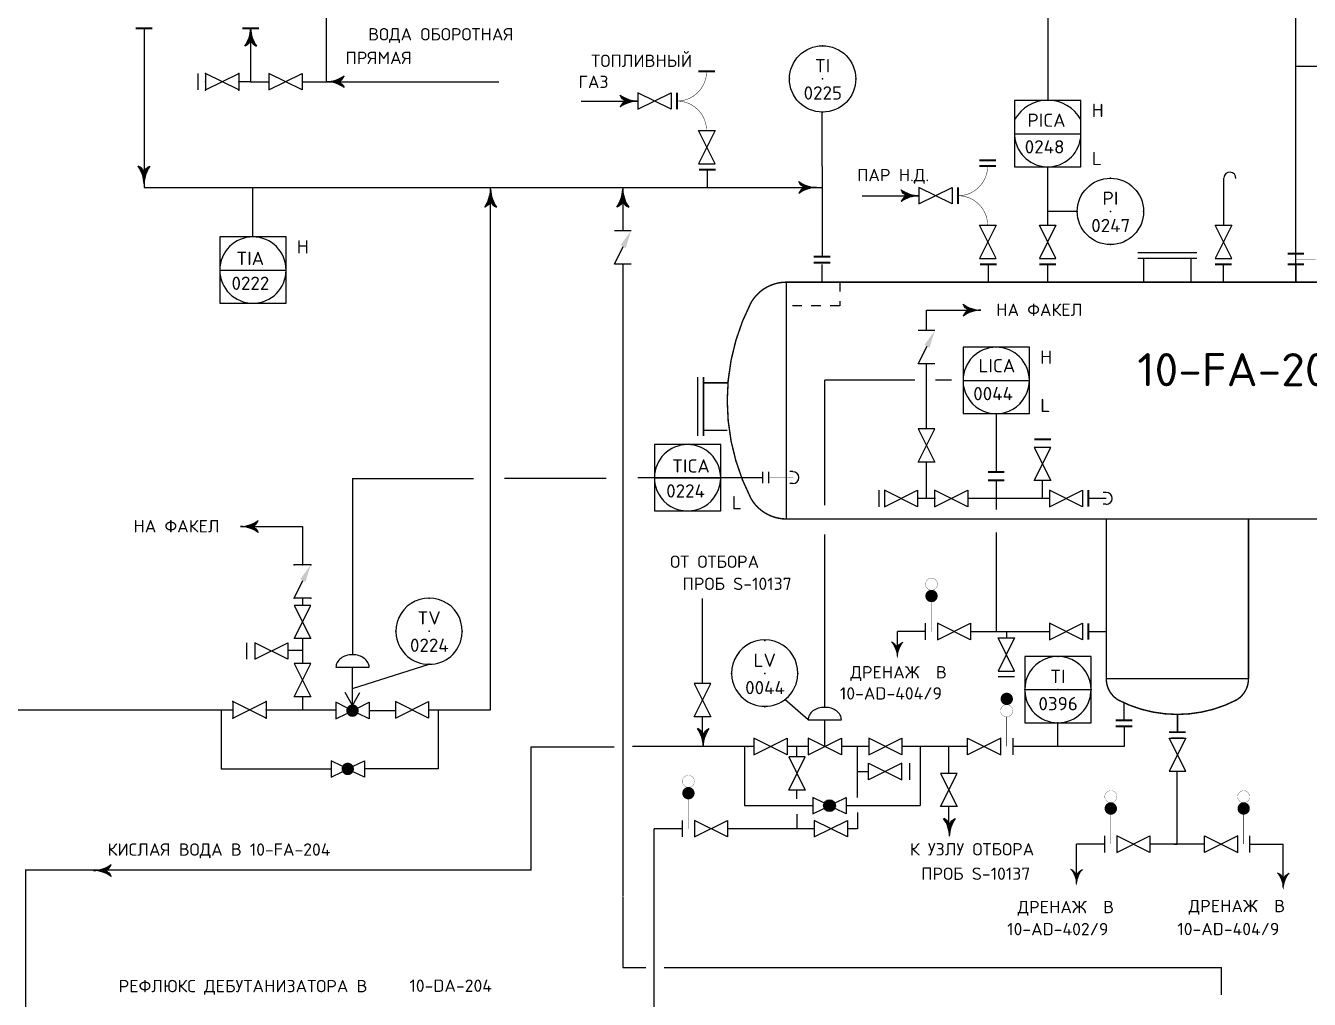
# Model space of a CAD drawing. Extents: x 71 to 279, y 48 to 143.
# Drawn here: x 97.35 to 110.9, y 59.6 to 69.88 of the extents above; entities that cross this region are included whole.
import ezdxf
from ezdxf.enums import TextEntityAlignment as Align

# ---------------------------------------------------------------- set-up
doc = ezdxf.new("R2010")
doc.units = 0
doc.header["$MEASUREMENT"] = 0
for name, pattern in [('DASH', [0.15625, 0.09375, -0.0625]), ('HIDDEN', [0.125, 0.0625, -0.0625]), ('SDASH', [0.09375, 0.046875, -0.046875])]:
    doc.linetypes.add(name, pattern=pattern)
doc.layers.get('0').update_dxf_attribs({"linetype": 'CONTINUOUS'})
for name, color, linetype in [('IN-ATTRIBS', 7, 'CONTINUOUS'), ('IN-ELECTRICAL', 7, 'HIDDEN'), ('IN-EQUIPMENT', 7, 'CONTINUOUS'), ('IN-INST-TAP', 7, 'CONTINUOUS'), ('IN-INSTRUMENT', 7, 'SDASH'), ('IN-MAJ-PROC', 7, 'CONTINUOUS'), ('IN-MIN-PROC', 7, 'CONTINUOUS'), ('IN-PNEUMATIC', 7, 'CONTINUOUS'), ('IN-TEXT', 51, 'CONTINUOUS')]:
    doc.layers.add(name, color=color, linetype=linetype)
doc.styles.add('ATTRIBS', font='SIMPLEX', dxfattribs={"width": 0.8, "height": 0.125})
doc.styles.add('NARROW', font='simplex', dxfattribs={"width": 0.75, "height": 0.1})
doc.styles.add('S1', font='SIMPLEX.shx')
doc.styles.add('SIMPLEX', font='SIMPLEX')

# ---------------------------------------------------------------- blocks, each defined once
blk = doc.blocks.new('BUBTEXT')
at = {"layer": 'IN-ATTRIBS'}
for p in [(0, 0.25), (-0.25, 0), (0, 0), (0.25, 0), (0, -0.25)]:
    blk.add_point(p, dxfattribs=at)
at = {"layer": 'IN-ATTRIBS', "flags": 1}
for tag, style, width, p in [('IDNUM', 'ATTRIBS', 0.8, (0.0087, 0.5838)), ('DWGNO', 'ATTRIBS', 0.8, (0.0029, 0.4474)), ('FILENO', 'ATTRIBS', 0.8, (-0.003, 0.3111)), ('LOC', 'ATTRIBS', 0.8, (-0.0799, -0.422)), ('SIG', 'ATTRIBS', 0.8, (-0.0872, -0.5633)), ('INSTALL', 'ATTRIBS', 0.8, (-0.0872, -0.6994)), ('SERV', 'ATTRIBS', 0.8, (-0.0834, -0.8376)), ('DATE', 'ATTRIBS', 0.8, (-0.0881, -0.9694)), ('DES', 'NARROW', 0.75, (-0.0866, -1.1017)), ('CSYS', 'NARROW', 0.75, (-0.0866, -1.2425))]:
    blk.add_attdef(tag, text='', height=0.1, dxfattribs=dict(at, style=style, width=width)).set_placement(p, align=Align.CENTER)
at = {"layer": 'IN-ATTRIBS', "style": 'ATTRIBS', "flags": 1}
blk.add_attdef('SYSCDI', text='', height=0.1, dxfattribs=at).set_placement((-0.3125, 0.3125), align=Align.RIGHT)
at = {"layer": 'IN-ATTRIBS', "style": 'S1'}
for tag, p in [('XT', (0.3241, 0.2568)), ('A1', (0.3233, 0.1153)), ('A2', (0.3233, -0.0347)), ('A3', (0.3233, -0.1847)), ('RES', (0.3233, -0.3422))]:
    blk.add_attdef(tag, p, '', height=0.1, dxfattribs=at)
at = {"layer": 'IN-ATTRIBS', "style": 'ATTRIBS'}
blk.add_attdef('SYSCDV', text='', height=0.1, dxfattribs=at).set_placement((-0.3125, 0.1411), align=Align.RIGHT)
at = {"layer": 'IN-ATTRIBS', "style": 'S1'}
for tag, p in [('INSTTYPE', (-0.0002, 0.0499)), ('TAGNUM', (0.0019, -0.1561)), ('MD', (0.4017, -0.5655)), ('SZ', (0.4017, -0.6963))]:
    blk.add_attdef(tag, text='', height=0.1, dxfattribs=at).set_placement(p, align=Align.CENTER)
blk = doc.blocks.new('VALVTEXT')
at = {"layer": 'IN-ATTRIBS'}
for p in [(0, 0.0625), (0, 0), (0.25, 0.0625), (0.25, 0), (0, -0.0625), (0.25, -0.0625)]:
    blk.add_point(p, dxfattribs=at)
at = {"layer": 'IN-ATTRIBS', "style": 'S1', "flags": 1}
for tag, p in [('IDNUM', (0.125, 0.5625)), ('DWGNO', (0.125, 0.4375)), ('FILENO', (0.125, 0.3125))]:
    blk.add_attdef(tag, text='', height=0.1, dxfattribs=at).set_placement(p, align=Align.CENTER)
at = {"layer": 'IN-ATTRIBS', "style": 'S1'}
for tag, p in [('MODE', (0.125, 0.078125)), ('SIZE', (0.125, -0.1875))]:
    blk.add_attdef(tag, text='', height=0.1, dxfattribs=at).set_placement(p, align=Align.CENTER)
blk = doc.blocks.new('PE2')
for points in [[(0, 0, 0.150368), (0.188, 0.062, 0.150368)], [(0.125, 0, 0.206864), (0.188, 0.062, 0.206864)], [(0.125, 0, -0.206864), (0.188, -0.062, -0.206864)]]:
    blk.add_lwpolyline(points, format="xyb")
blk.add_arc((-0.008, -0.336), 0.336, 54.4623, 88.6678)
for points in [[(0, 0), (0.125, 0), (0.04, 0.003), (0.141, 0.008)], [(0, 0), (0.125, 0), (0.04, -0.003), (0.141, -0.008)], [(0.04, 0.003), (0.141, 0.008), (0.079, 0.011), (0.156, 0.019)], [(0.079, 0.011), (0.156, 0.019), (0.117, 0.024), (0.169, 0.031)], [(0.117, 0.024), (0.169, 0.031), (0.154, 0.041), (0.179, 0.046)], [(0.154, 0.041), (0.179, 0.046), (0.188, 0.062)], [(0.04, -0.003), (0.141, -0.008), (0.079, -0.011), (0.156, -0.019)], [(0.079, -0.011), (0.156, -0.019), (0.117, -0.024), (0.169, -0.031)], [(0.117, -0.024), (0.169, -0.031), (0.154, -0.041), (0.179, -0.046)], [(0.154, -0.041), (0.179, -0.046), (0.188, -0.062)]]:
    blk.add_solid(points)
blk = doc.blocks.new('PH35A')
blk.add_circle((0, 0), 0.25)

msp = doc.modelspace()

# ---------------------------------------------------------------- hatches: boundary and pattern name
h = msp.add_hatch()
h.set_pattern_fill('ANSI35', color=2, scale=0.00014, style=0)
h.set_pattern_definition([(45, (-223.0028826, -171.7107042), (-0.0006286179285, 0.0006286179285), []), (45, (-223.002254, -171.7107042), (-0.0006286179285, 0.0006286179285), [0.00111125, -0.00022225, 0, -0.00022225])])
edge = h.paths.add_edge_path()
edge.add_arc((105.832, 61.647), 0.0619, 0, 360)

# ---------------------------------------------------------------- linework, layer by layer
at = {"color": 5}
for p, q in [((110.753, 67.249), (110.753, 72.803)), ((103.65, 68.172), (103.65, 67.714)), ((103.65, 67.364), (103.65, 60.688)), ((106.856, 66.661), (106.856, 66.877)), ((106.856, 65.623), (106.856, 66.311)), ((106.856, 64.89), (106.856, 65.273)), ((107.591, 65.082), (107.591, 64.89)), ((108.081, 64.89), (108.081, 65.078)), ((106.949, 64.89), (106.762, 64.89)), ((108.081, 64.89), (107.291, 64.89)), ((107.591, 64.89), (107.591, 64.772)), ((107.591, 64.532), (107.591, 63.485)), ((104.492, 62.935), (104.492, 63.834)), ((107.321, 63.485), (108.153, 63.485)), ((104.492, 62.332), (104.492, 62.585)), ((108.94, 62.485), (108.94, 62.273)), ((105.034, 62.273), (103.752, 62.273)), ((104.935, 62.273), (104.935, 61.648)), ((105.607, 62.273), (105.384, 62.273)), ((106.247, 62.273), (105.957, 62.273)), ((107.29, 62.273), (106.597, 62.273)), ((106.788, 62.273), (106.788, 61.648)), ((107.09, 61.987), (107.09, 62.273)), ((107.917, 62.273), (107.765, 62.273)), ((108.94, 62.273), (107.901, 62.273)), ((104.935, 61.648), (105.657, 61.648)), ((106.007, 61.648), (106.788, 61.648)), ((107.09, 61.385), (107.09, 61.637)), ((97.353, 54.406), (97.353, 60.972)), ((102.685, 60.965), (97.353, 60.965)), ((103.65, 60.68), (103.65, 59.94)), ((103.65, 59.94), (103.893, 59.94)), ((104.087, 59.94), (109.967, 59.94)), ((109.967, 59.651), (109.967, 59.94))]:
    msp.add_line(p, q, dxfattribs=at)
at = {"color": 5, "linetype": 'Continuous'}
msp.add_line((112.292, 69.449), (110.753, 69.449), dxfattribs=at)
for p, q in [((105.753, 68.396), (105.753, 68.968)), ((99.748, 67.65), (99.748, 68.172)), ((105.378, 64.673), (105.378, 67.173)), ((105.782, 64.819), (105.782, 66.137)), ((106.734, 66.137), (105.782, 66.137)), ((107.119, 66.137), (106.951, 66.137)), ((103.475, 65.101), (102.401, 65.101)), ((105.782, 62.685), (105.782, 64.51)), ((107.146, 63.485), (107.153, 63.485)), ((105.607, 62.554), (105.362, 62.768)), ((106.128, 61.648), (106.128, 61.647))]:
    msp.add_line(p, q)
at = {"linetype": 'Continuous'}
for p, q in [((107.785, 68.74), (108.485, 68.74)), ((99.398, 67.3), (100.098, 67.3)), ((107.241, 66.135), (107.941, 66.135)), ((103.984, 65.108), (104.684, 65.108)), ((107.892, 62.872), (108.592, 62.872)), ((100.799, 62.704), (100.722, 62.841)), ((100.799, 62.704), (100.875, 62.841))]:
    msp.add_line(p, q, dxfattribs=at)
at = {"color": 2}
for p, q in [((106.943, 66.661), (106.768, 66.661)), ((100.358, 64.188), (100.183, 64.188)), ((100.183, 63.838), (100.275, 64.024)), ((100.358, 63.838), (100.183, 63.838)), ((106.846, 63.398), (106.846, 63.573)), ((107.699, 63.485), (107.699, 63.417)), ((99.68, 63.367), (99.68, 63.192)), ((100.27, 63.285), (100.117, 63.285)), ((100.624, 63.109), (100.974, 63.109)), ((100.799, 62.66), (100.799, 63.109)), ((107.611, 63.011), (107.786, 63.011)), ((105.607, 62.554), (105.957, 62.554)), ((105.782, 62.273), (105.782, 62.554)), ((107.765, 62.36), (107.765, 62.185)), ((106.681, 61.921), (106.681, 62.096)), ((106.128, 62.009), (106.244, 62.009)), ((105.774, 61.677), (105.657, 61.735)), ((105.657, 61.735), (105.657, 61.56)), ((105.891, 61.677), (106.007, 61.735)), ((106.007, 61.735), (106.007, 61.56)), ((105.657, 61.56), (105.774, 61.618)), ((106.007, 61.56), (105.891, 61.618)), ((104.281, 61.317), (104.281, 61.492)), ((108.738, 61.154), (108.738, 61.329))]:
    msp.add_line(p, q, dxfattribs=at)
at = {"color": 6}
for p, q in [((105.446, 65.173), (105.414, 65.173)), ((105.446, 65.048), (105.414, 65.048)), ((108.753, 64.953), (108.721, 64.953)), ((108.753, 64.828), (108.721, 64.828))]:
    msp.add_line(p, q, dxfattribs=at)
at = {"color": 5}
for points in [[(99.724, 69.851, 0.150368), (99.787, 69.663, 0.150368)], [(99.724, 69.726, -0.206864), (99.662, 69.663, -0.206864)], [(99.724, 69.726, 0.206864), (99.787, 69.663, 0.206864)], [(100.525, 69.288, 0.150368), (100.712, 69.351, 0.150368)], [(100.65, 69.288, 0.206864), (100.712, 69.351, 0.206864)], [(100.65, 69.288, -0.206864), (100.712, 69.226, -0.206864)], [(103.685, 69.084, -0.206864), (103.623, 69.147, -0.206864)], [(103.685, 69.084, 0.206864), (103.623, 69.022, 0.206864)], [(103.81, 69.084, 0.150368), (103.623, 69.022, 0.150368)], [(103.65, 68.153, 0.150368), (103.713, 67.966, 0.150368)], [(106.651, 68.085, -0.206864), (106.589, 68.148, -0.206864)], [(103.65, 68.028, -0.206864), (103.588, 67.966, -0.206864)], [(103.65, 68.028, 0.206864), (103.713, 67.966, 0.206864)], [(106.776, 68.085, 0.150368), (106.589, 68.023, 0.150368)], [(106.651, 68.085, 0.206864), (106.589, 68.023, 0.206864)], [(107.304, 66.877, -0.206864), (107.242, 66.94, -0.206864)], [(107.429, 66.877, 0.150368), (107.242, 66.815, 0.150368)], [(107.304, 66.877, 0.206864), (107.242, 66.815, 0.206864)], [(99.616, 64.594, 0.150368), (99.803, 64.656, 0.150368)], [(99.741, 64.594, 0.206864), (99.803, 64.656, 0.206864)], [(99.741, 64.594, -0.206864), (99.803, 64.531, -0.206864)], [(104.501, 62.398, 0.206864), (104.438, 62.46, 0.206864)], [(104.501, 62.398, -0.206864), (104.563, 62.46, -0.206864)], [(104.501, 62.273, -0.150368), (104.563, 62.46, -0.150368)], [(107.099, 61.45, 0.206864), (107.037, 61.513, 0.206864)], [(107.099, 61.325, -0.150368), (107.162, 61.513, -0.150368)], [(107.099, 61.45, -0.206864), (107.162, 61.513, -0.206864)], [(98.065, 60.963, 0.150368), (98.252, 61.025, 0.150368)], [(98.19, 60.963, 0.206864), (98.252, 61.025, 0.206864)], [(98.19, 60.963, -0.206864), (98.252, 60.9, -0.206864)]]:
    msp.add_lwpolyline(points, format="xyb", dxfattribs=at)
for points in [[(108.485, 68.687), (108.485, 69.09), (107.785, 69.09), (107.785, 68.687)], [(107.785, 68.687), (107.785, 68.39), (108.485, 68.39), (108.485, 68.687)], [(100.098, 67.246), (100.098, 67.65), (99.398, 67.65), (99.398, 67.246)], [(99.398, 67.3), (99.398, 66.95), (100.098, 66.95), (100.098, 67.246)], [(107.941, 66.081), (107.941, 66.485), (107.241, 66.485), (107.241, 66.081)], [(107.241, 66.081), (107.241, 65.785), (107.941, 65.785), (107.941, 66.081)], [(104.684, 65.054), (104.684, 65.458), (103.984, 65.458), (103.984, 65.054)], [(103.984, 65.054), (103.984, 64.758), (104.684, 64.758), (104.684, 65.054)], [(108.592, 62.818), (108.592, 63.222), (107.892, 63.222), (107.892, 62.818)], [(107.892, 62.818), (107.892, 62.522), (108.592, 62.522), (108.592, 62.818)]]:
    msp.add_lwpolyline(points)
at = {"color": 6}
for points, const_width in [([(109.084, 67.485), (109.709, 67.485)], 0.015), ([(105.665, 67.379), (105.84, 67.379)], 0.021), ([(105.753, 67.173), (105.753, 67.36)], 0.015), ([(108.047, 67.36), (108.222, 67.36)], 0.021), ([(108.135, 67.173), (108.135, 67.36)], 0.015), ([(109.084, 67.423), (109.709, 67.423)], 0.015), ([(109.147, 67.173), (109.147, 67.423)], 0.015), ([(109.647, 67.173), (109.647, 67.423)], 0.015), ([(109.901, 67.36), (110.076, 67.36)], 0.021), ([(109.988, 67.173), (109.988, 67.36)], 0.015), ([(110.665, 67.36), (110.84, 67.36)], 0.021), ([(110.753, 67.173), (110.753, 67.36)], 0.015), ([(104.44, 65.548), (104.44, 66.173)], 0.015), ([(104.503, 65.548), (104.503, 66.173)], 0.015), ([(104.753, 66.11), (104.503, 66.11)], 0.015), ([(104.753, 65.61), (104.503, 65.61)], 0.015), ([(105.128, 65.173), (105.128, 65.048)], 0.015), ([(105.19, 65.173), (105.19, 65.048)], 0.015), ([(105.452, 65.11), (105.19, 65.11)], 0.005), ([(108.565, 64.803), (108.565, 64.978)], 0.021), ([(108.753, 64.89), (108.565, 64.89)], 0.015), ([(109.504, 62.61), (109.504, 62.423)], 0.015), ([(109.591, 62.423), (109.416, 62.423)], 0.021)]:
    msp.add_lwpolyline(points, dxfattribs=dict(at, const_width=const_width))
at = {"color": 6, "const_width": 0.015}
msp.add_lwpolyline([(105.378, 67.173, 0.267949), (105.004, 66.957, 0.242718), (105.004, 64.888, 0.267949), (105.378, 64.673), (111.628, 64.673, 0.267949), (112.002, 64.888, 0.242718), (112.002, 66.957, 0.267949), (111.628, 67.173)], format="xyb", close=True, dxfattribs=at)
at = {"color": 2}
for points in [[(106.943, 66.311), (106.768, 66.311), (106.861, 66.496)], [(100.74, 62.68), (100.624, 62.738), (100.624, 62.563), (100.74, 62.621)], [(100.857, 62.68), (100.974, 62.738), (100.974, 62.563), (100.857, 62.621)], [(100.69, 62.064), (100.574, 62.122), (100.574, 61.947), (100.69, 62.005)], [(100.807, 62.064), (100.924, 62.122), (100.924, 61.947), (100.807, 62.005)]]:
    msp.add_lwpolyline(points, dxfattribs=at)
for points in [[(106.768, 65.623), (106.943, 65.273), (106.768, 65.273), (106.943, 65.623)], [(107.993, 65.428), (108.168, 65.078), (107.993, 65.078), (108.168, 65.428)], [(106.941, 64.803), (107.291, 64.978), (107.291, 64.803), (106.941, 64.978)], [(108.153, 64.803), (108.503, 64.978), (108.503, 64.803), (108.153, 64.978)], [(100.183, 63.76), (100.358, 63.41), (100.183, 63.41), (100.358, 63.76)], [(106.971, 63.398), (107.321, 63.573), (107.321, 63.398), (106.971, 63.573)], [(108.153, 63.398), (108.503, 63.573), (108.503, 63.398), (108.153, 63.573)], [(107.786, 63.067), (107.611, 63.417), (107.786, 63.417), (107.611, 63.067)], [(99.767, 63.192), (100.117, 63.367), (100.117, 63.192), (99.767, 63.367)], [(100.183, 63.147), (100.358, 62.797), (100.183, 62.797), (100.358, 63.147)], [(104.404, 62.935), (104.579, 62.585), (104.404, 62.585), (104.579, 62.935)], [(99.537, 62.572), (99.887, 62.747), (99.887, 62.572), (99.537, 62.747)], [(101.252, 62.572), (101.602, 62.747), (101.602, 62.572), (101.252, 62.747)], [(105.034, 62.185), (105.384, 62.36), (105.384, 62.185), (105.034, 62.36)], [(105.607, 62.185), (105.957, 62.36), (105.957, 62.185), (105.607, 62.36)], [(106.247, 62.185), (106.597, 62.36), (106.597, 62.185), (106.247, 62.36)], [(107.64, 62.36), (107.29, 62.185), (107.29, 62.36), (107.64, 62.185)], [(109.591, 62.01), (109.416, 62.36), (109.591, 62.36), (109.416, 62.01)], [(105.402, 62.162), (105.577, 61.812), (105.402, 61.812), (105.577, 62.162)], [(106.594, 62.096), (106.244, 61.921), (106.244, 62.096), (106.594, 61.921)], [(107.003, 61.987), (107.178, 61.637), (107.003, 61.637), (107.178, 61.987)], [(104.406, 61.317), (104.756, 61.492), (104.756, 61.317), (104.406, 61.492)], [(105.671, 61.317), (106.021, 61.492), (106.021, 61.317), (105.671, 61.492)], [(108.863, 61.154), (109.213, 61.329), (109.213, 61.154), (108.863, 61.329)], [(110.14, 61.329), (109.79, 61.154), (109.79, 61.329), (110.14, 61.154)]]:
    msp.add_lwpolyline(points, close=True, dxfattribs=at)
for points, const_width in [([(108.168, 65.515), (107.993, 65.515)], 0.021), ([(107.503, 65.17), (107.678, 65.17)], 0.021), ([(107.503, 65.082), (107.678, 65.082)], 0.021), ([(106.908, 63.798), (106.908, 63.485)], 0.005), ([(107.702, 62.585), (107.702, 62.273)], 0.005), ([(109.027, 62.485), (108.852, 62.485)], 0.021), ([(104.344, 61.717), (104.344, 61.404)], 0.005), ([(108.8, 61.554), (108.8, 61.242)], 0.005), ([(110.202, 61.554), (110.202, 61.242)], 0.005)]:
    msp.add_lwpolyline(points, dxfattribs=dict(at, const_width=const_width))
for points, const_width in [([(106.972, 63.985, 1), (106.845, 63.985, 1)], 0.0025), ([(106.941, 63.86, 1), (106.876, 63.86, 1)], 0.065), ([(100.766, 62.65, 1), (100.831, 62.65, 1)], 0.0656), ([(107.67, 62.774, 1), (107.735, 62.774, 1)], 0.065), ([(107.638, 62.649, 1), (107.766, 62.649, 1)], 0.0025), ([(100.716, 62.035, 1), (100.781, 62.035, 1)], 0.0656), ([(104.407, 61.904, 1), (104.28, 61.904, 1)], 0.0025), ([(104.376, 61.779, 1), (104.311, 61.779, 1)], 0.065), ([(108.864, 61.742, 1), (108.737, 61.742, 1)], 0.0025), ([(110.139, 61.742, -1), (110.266, 61.742, -1)], 0.0025), ([(108.833, 61.617, 1), (108.768, 61.617, 1)], 0.065), ([(110.17, 61.617, -1), (110.235, 61.617, -1)], 0.065)]:
    msp.add_lwpolyline(points, format="xyb", close=True, dxfattribs=dict(at, const_width=const_width))
for points in [[(100.974, 63.109, 0.126822), (100.961, 63.157, 0.10607), (100.922, 63.202, 0.085783), (100.868, 63.23, 0.075445), (100.799, 63.24, 0.075445), (100.73, 63.23, 0.085783), (100.675, 63.202, 0.10607), (100.636, 63.157, 0.126822), (100.624, 63.109, 0.126822)], [(105.957, 62.554, 0.126822), (105.945, 62.602, 0.10607), (105.906, 62.647, 0.085783), (105.851, 62.675, 0.075445), (105.782, 62.685, 0.075445), (105.713, 62.675, 0.085783), (105.658, 62.647, 0.10607), (105.62, 62.602, 0.126822), (105.607, 62.554, 0.126822)]]:
    msp.add_lwpolyline(points, format="xyb", dxfattribs=at)
msp.add_circle((105.832, 61.647), 0.0619, dxfattribs=at)
at = {"color": 5}
for centre, start, end in [((99.388, 69.859), 324.4623, 358.6678), ((100.517, 68.953), 54.4623, 88.6678), ((103.818, 69.42), 234.4623, 268.6678), ((103.314, 68.161), 324.4623, 358.6678), ((106.784, 68.421), 234.4623, 268.6678), ((107.437, 67.213), 234.4623, 268.6678), ((99.608, 64.258), 54.4623, 88.6678), ((104.165, 62.265), 1.3322, 35.5377), ((106.763, 61.317), 1.3322, 35.5377), ((98.057, 60.627), 54.4623, 88.6678)]:
    msp.add_arc(centre, 0.336, start, end, dxfattribs=at)
for centre, radius, start, end in [((108.135, 68.69), 0.402, 29.5685, 150.4315), ((108.135, 68.74), 0.35, 179.7006, 188.8471), ((108.135, 68.74), 0.35, 188.8471, 351.1529), ((108.135, 68.74), 0.35, 351.1529, 0.2997), ((99.748, 67.3), 0.35, 360, 180), ((99.748, 67.3), 0.35, 180, 360), ((107.591, 66.135), 0.35, 0.2997, 179.7006), ((107.591, 66.135), 0.35, 179.7006, 0.2997), ((107.591, 66.135), 0.35, 351.1529, 0.2997), ((104.334, 65.108), 0.35, 0.3, 179.7), ((104.334, 65.108), 0.35, 179.7006, 0.2997), ((104.334, 65.108), 0.35, 179.7006, 188.8471), ((104.334, 65.108), 0.35, 351.1529, 0.2997), ((101.607, 63.489), 0.35, 351.1529, 188.8471), ((101.607, 63.489), 0.35, 188.8471, 351.1529), ((105.149, 63.046), 0.35, 351.1529, 188.8471), ((108.242, 62.872), 0.35, 351.1529, 188.8471), ((105.149, 63.046), 0.35, 188.8471, 351.1529), ((108.242, 62.872), 0.35, 180, 0)]:
    msp.add_arc(centre, radius, start, end)
at = {"color": 6}
for centre in [(105.446, 65.11), (108.753, 64.89)]:
    msp.add_arc(centre, 0.0625, 270, 90, dxfattribs=at)
at = {"color": 2}
for p in [(100.183, 64.188), (100.27, 64.188), (100.358, 64.188), (100.183, 63.838), (100.27, 63.838), (100.358, 63.838)]:
    msp.add_point(p, dxfattribs=at)
at = {"color": 5}
for points in [[(99.713, 69.772), (99.705, 69.695), (99.7, 69.734), (99.693, 69.682)], [(99.721, 69.811), (99.716, 69.71), (99.713, 69.772), (99.705, 69.695)], [(99.724, 69.851), (99.724, 69.726), (99.721, 69.811), (99.716, 69.71)], [(99.724, 69.851), (99.724, 69.726), (99.727, 69.811), (99.732, 69.71)], [(99.727, 69.811), (99.732, 69.71), (99.735, 69.772), (99.743, 69.695)], [(99.735, 69.772), (99.743, 69.695), (99.748, 69.734), (99.756, 69.682)], [(99.683, 69.697), (99.678, 69.672), (99.662, 69.663)], [(99.7, 69.734), (99.693, 69.682), (99.683, 69.697), (99.678, 69.672)], [(99.748, 69.734), (99.756, 69.682), (99.765, 69.697), (99.77, 69.672)], [(99.765, 69.697), (99.77, 69.672), (99.787, 69.663)], [(100.525, 69.288), (100.65, 69.288), (100.565, 69.292), (100.666, 69.297)], [(100.525, 69.288), (100.65, 69.288), (100.565, 69.285), (100.666, 69.28)], [(100.565, 69.292), (100.666, 69.297), (100.604, 69.3), (100.681, 69.307)], [(100.565, 69.285), (100.666, 69.28), (100.604, 69.277), (100.681, 69.27)], [(100.604, 69.3), (100.681, 69.307), (100.642, 69.313), (100.694, 69.32)], [(100.604, 69.277), (100.681, 69.27), (100.642, 69.264), (100.694, 69.257)], [(100.642, 69.313), (100.694, 69.32), (100.678, 69.33), (100.704, 69.335)], [(100.642, 69.264), (100.694, 69.257), (100.678, 69.247), (100.704, 69.242)], [(100.678, 69.33), (100.704, 69.335), (100.712, 69.351)], [(100.678, 69.247), (100.704, 69.242), (100.712, 69.226)], [(103.657, 69.126), (103.631, 69.131), (103.623, 69.147)], [(103.693, 69.108), (103.641, 69.116), (103.657, 69.126), (103.631, 69.131)], [(103.731, 69.096), (103.654, 69.103), (103.693, 69.108), (103.641, 69.116)], [(103.77, 69.088), (103.669, 69.092), (103.731, 69.096), (103.654, 69.103)], [(103.77, 69.081), (103.669, 69.076), (103.731, 69.073), (103.654, 69.066)], [(103.81, 69.084), (103.685, 69.084), (103.77, 69.088), (103.669, 69.092)], [(103.81, 69.084), (103.685, 69.084), (103.77, 69.081), (103.669, 69.076)], [(103.657, 69.043), (103.631, 69.038), (103.623, 69.022)], [(103.693, 69.06), (103.641, 69.053), (103.657, 69.043), (103.631, 69.038)], [(103.731, 69.073), (103.654, 69.066), (103.693, 69.06), (103.641, 69.053)], [(103.65, 68.153), (103.65, 68.028), (103.647, 68.113), (103.642, 68.012)], [(103.65, 68.153), (103.65, 68.028), (103.654, 68.113), (103.658, 68.012)], [(106.623, 68.126), (106.597, 68.131), (106.589, 68.148)], [(103.609, 68), (103.604, 67.974), (103.588, 67.966)], [(103.626, 68.036), (103.619, 67.984), (103.609, 68), (103.604, 67.974)], [(103.639, 68.074), (103.632, 67.997), (103.626, 68.036), (103.619, 67.984)], [(103.647, 68.113), (103.642, 68.012), (103.639, 68.074), (103.632, 67.997)], [(103.654, 68.113), (103.658, 68.012), (103.662, 68.074), (103.669, 67.997)], [(103.662, 68.074), (103.669, 67.997), (103.674, 68.036), (103.682, 67.984)], [(103.674, 68.036), (103.682, 67.984), (103.692, 68), (103.697, 67.974)], [(103.692, 68), (103.697, 67.974), (103.713, 67.966)], [(106.623, 68.044), (106.597, 68.039), (106.589, 68.023)], [(106.659, 68.109), (106.607, 68.117), (106.623, 68.126), (106.597, 68.131)], [(106.659, 68.061), (106.607, 68.054), (106.623, 68.044), (106.597, 68.039)], [(106.697, 68.096), (106.62, 68.104), (106.659, 68.109), (106.607, 68.117)], [(106.697, 68.074), (106.62, 68.066), (106.659, 68.061), (106.607, 68.054)], [(106.736, 68.088), (106.635, 68.093), (106.697, 68.096), (106.62, 68.104)], [(106.736, 68.082), (106.635, 68.077), (106.697, 68.074), (106.62, 68.066)], [(106.776, 68.085), (106.651, 68.085), (106.736, 68.088), (106.635, 68.093)], [(106.776, 68.085), (106.651, 68.085), (106.736, 68.082), (106.635, 68.077)], [(107.276, 66.918), (107.25, 66.923), (107.242, 66.94)], [(107.312, 66.901), (107.261, 66.909), (107.276, 66.918), (107.25, 66.923)], [(107.276, 66.836), (107.25, 66.831), (107.242, 66.815)], [(107.312, 66.853), (107.261, 66.846), (107.276, 66.836), (107.25, 66.831)], [(107.35, 66.889), (107.273, 66.896), (107.312, 66.901), (107.261, 66.909)], [(107.35, 66.866), (107.273, 66.859), (107.312, 66.853), (107.261, 66.846)], [(107.389, 66.88), (107.288, 66.885), (107.35, 66.889), (107.273, 66.896)], [(107.389, 66.874), (107.288, 66.869), (107.35, 66.866), (107.273, 66.859)], [(107.429, 66.877), (107.304, 66.877), (107.389, 66.88), (107.288, 66.885)], [(107.429, 66.877), (107.304, 66.877), (107.389, 66.874), (107.288, 66.869)], [(99.656, 64.597), (99.757, 64.602), (99.695, 64.605), (99.772, 64.612)], [(99.695, 64.605), (99.772, 64.612), (99.733, 64.618), (99.785, 64.625)], [(99.733, 64.618), (99.785, 64.625), (99.77, 64.635), (99.795, 64.64)], [(99.77, 64.635), (99.795, 64.64), (99.803, 64.656)], [(99.616, 64.594), (99.741, 64.594), (99.656, 64.597), (99.757, 64.602)], [(99.616, 64.594), (99.741, 64.594), (99.656, 64.59), (99.757, 64.586)], [(99.656, 64.59), (99.757, 64.586), (99.695, 64.582), (99.772, 64.575)], [(99.695, 64.582), (99.772, 64.575), (99.733, 64.57), (99.785, 64.562)], [(99.733, 64.57), (99.785, 64.562), (99.77, 64.552), (99.795, 64.547)], [(99.77, 64.552), (99.795, 64.547), (99.803, 64.531)], [(104.459, 62.426), (104.454, 62.452), (104.438, 62.46)], [(104.477, 62.39), (104.469, 62.442), (104.459, 62.426), (104.454, 62.452)], [(104.525, 62.39), (104.532, 62.442), (104.542, 62.426), (104.547, 62.452)], [(104.542, 62.426), (104.547, 62.452), (104.563, 62.46)], [(104.489, 62.352), (104.482, 62.429), (104.477, 62.39), (104.469, 62.442)], [(104.497, 62.313), (104.493, 62.414), (104.489, 62.352), (104.482, 62.429)], [(104.501, 62.273), (104.501, 62.398), (104.497, 62.313), (104.493, 62.414)], [(104.501, 62.273), (104.501, 62.398), (104.504, 62.313), (104.509, 62.414)], [(104.504, 62.313), (104.509, 62.414), (104.512, 62.352), (104.519, 62.429)], [(104.512, 62.352), (104.519, 62.429), (104.525, 62.39), (104.532, 62.442)], [(107.058, 61.479), (107.053, 61.505), (107.037, 61.513)], [(107.075, 61.442), (107.068, 61.494), (107.058, 61.479), (107.053, 61.505)], [(107.123, 61.442), (107.13, 61.494), (107.14, 61.479), (107.145, 61.505)], [(107.14, 61.479), (107.145, 61.505), (107.162, 61.513)], [(107.088, 61.404), (107.08, 61.481), (107.075, 61.442), (107.068, 61.494)], [(107.096, 61.365), (107.091, 61.466), (107.088, 61.404), (107.08, 61.481)], [(107.099, 61.325), (107.099, 61.45), (107.096, 61.365), (107.091, 61.466)], [(107.099, 61.325), (107.099, 61.45), (107.102, 61.365), (107.107, 61.466)], [(107.102, 61.365), (107.107, 61.466), (107.11, 61.404), (107.118, 61.481)], [(107.11, 61.404), (107.118, 61.481), (107.123, 61.442), (107.13, 61.494)], [(98.065, 60.963), (98.19, 60.963), (98.105, 60.966), (98.206, 60.971)], [(98.065, 60.963), (98.19, 60.963), (98.105, 60.959), (98.206, 60.955)], [(98.105, 60.966), (98.206, 60.971), (98.144, 60.974), (98.221, 60.981)], [(98.105, 60.959), (98.206, 60.955), (98.144, 60.951), (98.221, 60.944)], [(98.144, 60.974), (98.221, 60.981), (98.182, 60.987), (98.234, 60.994)], [(98.182, 60.987), (98.234, 60.994), (98.218, 61.004), (98.244, 61.009)], [(98.218, 61.004), (98.244, 61.009), (98.252, 61.025)], [(98.144, 60.951), (98.221, 60.944), (98.182, 60.939), (98.234, 60.931)], [(98.182, 60.939), (98.234, 60.931), (98.218, 60.921), (98.244, 60.916)], [(98.218, 60.921), (98.244, 60.916), (98.252, 60.9)]]:
    msp.add_solid(points, dxfattribs=at)
at = {"color": 2}
for points in [[(106.887, 66.48), (106.943, 66.661), (106.834, 66.511)], [(100.302, 64.008), (100.358, 64.188), (100.248, 64.038)]]:
    msp.add_solid(points, dxfattribs=at)
at = {"layer": 'IN-ATTRIBS'}
for p in [(99.537, 62.747), (99.887, 62.747), (99.537, 62.66), (99.887, 62.66), (99.537, 62.572), (99.887, 62.572), (104.97, 62.273), (105.22, 62.273)]:
    msp.add_point(p, dxfattribs=at)
at = {"layer": 'IN-ELECTRICAL', "color": 7}
for p, q in [((105.94, 67.173), (105.94, 66.923)), ((105.94, 66.923), (105.378, 66.923))]:
    msp.add_line(p, q, dxfattribs=at)
at = {"layer": 'IN-EQUIPMENT', "color": 2}
for p, q in [((99.167, 69.376), (99.167, 69.201)), ((99.249, 69.201), (99.599, 69.376)), ((99.599, 69.201), (99.249, 69.376)), ((99.249, 69.376), (99.249, 69.201)), ((99.599, 69.376), (99.599, 69.201)), ((103.738, 67.714), (103.563, 67.714)), ((106.353, 64.978), (106.353, 64.803)), ((110.265, 61.329), (110.265, 61.154))]:
    msp.add_line(p, q, dxfattribs=at)
at = {"layer": 'IN-EQUIPMENT', "color": 6}
msp.add_line((110.253, 62.985), (108.753, 62.985), dxfattribs=at)
at = {"layer": 'IN-EQUIPMENT'}
msp.add_line((109.566, 62.36), (109.441, 62.36), dxfattribs=at)
at = {"layer": 'IN-EQUIPMENT', "color": 2}
for points, const_width in [([(98.687, 69.851), (98.512, 69.851)], 0.021), ([(99.812, 69.851), (99.637, 69.851)], 0.021), ([(104.623, 69.397), (104.448, 69.397)], 0.021), ([(104.223, 68.997), (104.223, 69.172)], 0.021), ([(107.589, 68.46), (107.414, 68.46)], 0.021), ([(107.589, 68.398), (107.414, 68.398)], 0.021), ([(104.455, 68.359), (104.63, 68.359)], 0.021), ([(104.542, 68.172), (104.542, 68.359)], 0.015), ([(107.189, 67.998), (107.189, 68.173)], 0.021), ([(110.665, 67.473), (110.84, 67.473)], 0.021), ([(105.665, 67.441), (105.84, 67.441)], 0.021), ([(107.42, 67.36), (107.595, 67.36)], 0.021), ([(107.508, 67.173), (107.508, 67.36)], 0.015), ([(110.961, 67.416), (110.751, 67.416)], 0.005)]:
    msp.add_lwpolyline(points, dxfattribs=dict(at, const_width=const_width))
for points in [[(99.917, 69.201), (100.267, 69.376), (100.267, 69.201), (99.917, 69.376)], [(103.81, 68.997), (104.16, 69.172), (104.16, 68.997), (103.81, 69.172)], [(104.625, 68.422), (104.45, 68.772), (104.625, 68.772), (104.45, 68.422)], [(106.776, 67.998), (107.126, 68.173), (107.126, 67.998), (106.776, 68.173)], [(107.591, 67.423), (107.416, 67.773), (107.591, 67.773), (107.416, 67.423)], [(108.222, 67.423), (108.047, 67.773), (108.222, 67.773), (108.047, 67.423)], [(110.076, 67.423), (109.901, 67.773), (110.076, 67.773), (109.901, 67.423)], [(106.412, 64.803), (106.762, 64.978), (106.762, 64.803), (106.412, 64.978)]]:
    msp.add_lwpolyline(points, close=True, dxfattribs=at)
msp.add_lwpolyline([(103.738, 67.364), (103.563, 67.364), (103.655, 67.549)], dxfattribs=at)
at = {"layer": 'IN-EQUIPMENT', "color": 6, "const_width": 0.015}
msp.add_lwpolyline([(108.753, 64.673), (108.753, 62.985, 0.267949), (108.882, 62.761, 0.242718), (110.123, 62.761, 0.267949), (110.253, 62.985), (110.253, 64.673, 0.267949)], format="xyb", dxfattribs=at)
at = {"layer": 'IN-EQUIPMENT', "color": 6}
for points, const_width in [([(108.565, 63.398), (108.565, 63.573)], 0.021), ([(108.753, 63.485), (108.565, 63.485)], 0.015), ([(108.939, 62.735), (108.939, 62.548)], 0.015), ([(109.027, 62.548), (108.852, 62.548)], 0.021)]:
    msp.add_lwpolyline(points, dxfattribs=dict(at, const_width=const_width))
at = {"layer": 'IN-EQUIPMENT', "color": 2}
msp.add_solid([(103.682, 67.533), (103.738, 67.714), (103.628, 67.564)], dxfattribs=at)
at = {"layer": 'IN-INST-TAP', "color": 7}
for p, q in [((108.135, 67.773), (108.135, 68.39)), ((108.135, 67.923), (108.447, 67.923)), ((107.591, 65.785), (107.591, 65.17)), ((103.81, 65.11), (105.128, 65.11)), ((100.799, 62.885), (101.607, 63.139)), ((108.242, 62.273), (108.242, 62.522))]:
    msp.add_line(p, q, dxfattribs=at)
at = {"layer": 'IN-INST-TAP', "color": 5}
msp.add_line((108.153, 64.89), (108.043, 64.89), dxfattribs=at)
at = {"layer": 'IN-MAJ-PROC', "color": 7}
msp.add_line((108.135, 70.86), (108.135, 69.09), dxfattribs=at)
at = {"layer": 'IN-MAJ-PROC', "color": 3}
for p, q in [((98.599, 69.851), (98.599, 68.172)), ((105.753, 68.396), (105.753, 67.441)), ((98.599, 68.172), (102.351, 68.172)), ((102.15, 68.172), (105.753, 68.172))]:
    msp.add_line(p, q, dxfattribs=at)
at = {"layer": 'IN-MIN-PROC', "color": 5}
for p, q in [((100.525, 69.288), (100.525, 70.488)), ((99.724, 69.726), (99.724, 69.288)), ((99.724, 69.288), (99.599, 69.288)), ((99.724, 69.288), (99.917, 69.288)), ((100.267, 69.288), (102.343, 69.288)), ((103.21, 69.084), (103.81, 69.084)), ((109.994, 67.773), (109.994, 68.27)), ((102.256, 62.66), (102.256, 68.172)), ((106.176, 68.085), (106.776, 68.085)), ((106.856, 66.877), (107.429, 66.877)), ((99.616, 64.594), (100.27, 64.594)), ((100.27, 64.594), (100.27, 64.188)), ((100.27, 63.838), (100.27, 63.76)), ((100.27, 63.838), (100.27, 63.76)), ((100.27, 63.41), (100.27, 63.147)), ((106.846, 63.485), (106.548, 63.485)), ((106.548, 63.225), (106.548, 63.485)), ((100.27, 62.797), (100.27, 62.66)), ((97.011, 62.66), (99.537, 62.66)), ((99.412, 62.66), (99.412, 62.035)), ((99.887, 62.66), (100.624, 62.66)), ((100.974, 62.65), (101.252, 62.65)), ((101.602, 62.66), (102.256, 62.66)), ((101.703, 62.66), (101.703, 62.035)), ((102.685, 60.965), (102.685, 62.268)), ((102.685, 62.268), (103.559, 62.268)), ((105.489, 62.162), (105.489, 62.273)), ((106.128, 61.735), (106.128, 62.273)), ((99.412, 62.035), (100.574, 62.035)), ((101.703, 62.035), (100.924, 62.035)), ((109.502, 61.242), (109.502, 62.01)), ((105.489, 61.72), (105.489, 61.812)), ((105.489, 61.559), (105.489, 61.404)), ((106.128, 61.574), (106.128, 61.404)), ((103.983, 58.95), (103.983, 61.404)), ((104.281, 61.404), (103.983, 61.404)), ((105.671, 61.404), (104.756, 61.404)), ((106.128, 61.404), (106.021, 61.404)), ((108.738, 61.242), (108.44, 61.242)), ((108.44, 60.827), (108.44, 61.242)), ((109.79, 61.242), (109.213, 61.242)), ((109.465, 61.242), (109.502, 61.242)), ((110.265, 61.242), (110.621, 61.242)), ((110.621, 60.785), (110.621, 61.242))]:
    msp.add_line(p, q, dxfattribs=at)
at = {"layer": 'IN-MIN-PROC', "color": 7}
for p, q in [((100.799, 65.101), (102.075, 65.101)), ((100.27, 63.585), (100.27, 63.584)), ((105.607, 62.273), (105.384, 62.273)), ((106.247, 62.273), (105.957, 62.273))]:
    msp.add_line(p, q, dxfattribs=at)
at = {"layer": 'IN-MIN-PROC', "color": 5, "const_width": 0.005}
for points in [[(104.223, 69.084, 0.414214), (104.535, 69.397, 0.414214)], [(107.189, 68.085, 0.414214), (107.501, 68.398, 0.414214)]]:
    msp.add_lwpolyline(points, format="xyb", dxfattribs=at)
at = {"layer": 'IN-MIN-PROC', "color": 5, "linetype": 'DASH', "const_width": 0.005}
for points in [[(104.535, 68.772, 0.414214), (104.223, 69.084, 0.414214)], [(107.501, 67.773, 0.414214), (107.189, 68.085, 0.414214)]]:
    msp.add_lwpolyline(points, format="xyb", dxfattribs=at)
at = {"layer": 'IN-MIN-PROC', "color": 5}
for points in [[(106.548, 63.31, 0.206864), (106.485, 63.373, 0.206864)], [(106.548, 63.31, -0.206864), (106.61, 63.373, -0.206864)], [(108.44, 60.912, 0.206864), (108.378, 60.975, 0.206864)], [(108.44, 60.912, -0.206864), (108.503, 60.975, -0.206864)], [(110.621, 60.871, 0.206864), (110.559, 60.933, 0.206864)], [(110.621, 60.871, -0.206864), (110.684, 60.933, -0.206864)]]:
    msp.add_lwpolyline(points, format="xyb", dxfattribs=at)
at = {"layer": 'IN-MIN-PROC', "color": 5, "linetype": 'Continuous'}
msp.add_arc((110.057, 68.271), 0.0625, 356.2574, 176.2574, dxfattribs=at)
at = {"layer": 'IN-MIN-PROC', "color": 5}
for points in [[(106.507, 63.339), (106.502, 63.365), (106.485, 63.373)], [(106.524, 63.303), (106.516, 63.354), (106.507, 63.339), (106.502, 63.365)], [(106.537, 63.264), (106.529, 63.341), (106.524, 63.303), (106.516, 63.354)], [(106.545, 63.225), (106.54, 63.327), (106.537, 63.264), (106.529, 63.341)], [(106.548, 63.185), (106.548, 63.31), (106.545, 63.225), (106.54, 63.327)], [(106.548, 63.185), (106.548, 63.31), (106.551, 63.225), (106.556, 63.327)], [(106.551, 63.225), (106.556, 63.327), (106.559, 63.264), (106.567, 63.341)], [(106.559, 63.264), (106.567, 63.341), (106.572, 63.303), (106.579, 63.354)], [(106.572, 63.303), (106.579, 63.354), (106.589, 63.339), (106.594, 63.365)], [(106.589, 63.339), (106.594, 63.365), (106.61, 63.373)], [(108.399, 60.941), (108.394, 60.967), (108.378, 60.975)], [(108.416, 60.905), (108.409, 60.956), (108.399, 60.941), (108.394, 60.967)], [(108.429, 60.867), (108.421, 60.943), (108.416, 60.905), (108.409, 60.956)], [(108.451, 60.867), (108.459, 60.943), (108.464, 60.905), (108.472, 60.956)], [(108.464, 60.905), (108.472, 60.956), (108.481, 60.941), (108.486, 60.967)], [(108.481, 60.941), (108.486, 60.967), (108.503, 60.975)], [(108.437, 60.827), (108.432, 60.929), (108.429, 60.867), (108.421, 60.943)], [(108.44, 60.787), (108.44, 60.912), (108.437, 60.827), (108.432, 60.929)], [(108.44, 60.787), (108.44, 60.912), (108.443, 60.827), (108.448, 60.929)], [(108.443, 60.827), (108.448, 60.929), (108.451, 60.867), (108.459, 60.943)], [(110.58, 60.899), (110.575, 60.925), (110.559, 60.933)], [(110.597, 60.863), (110.59, 60.914), (110.58, 60.899), (110.575, 60.925)], [(110.61, 60.825), (110.603, 60.902), (110.597, 60.863), (110.59, 60.914)], [(110.618, 60.786), (110.613, 60.887), (110.61, 60.825), (110.603, 60.902)], [(110.621, 60.746), (110.621, 60.871), (110.618, 60.786), (110.613, 60.887)], [(110.621, 60.746), (110.621, 60.871), (110.625, 60.786), (110.629, 60.887)], [(110.625, 60.786), (110.629, 60.887), (110.633, 60.825), (110.64, 60.902)], [(110.633, 60.825), (110.64, 60.902), (110.645, 60.863), (110.653, 60.914)], [(110.645, 60.863), (110.653, 60.914), (110.662, 60.899), (110.667, 60.925)], [(110.662, 60.899), (110.667, 60.925), (110.684, 60.933)]]:
    msp.add_solid(points, dxfattribs=at)
at = {"layer": 'IN-PNEUMATIC', "color": 7}
msp.add_line((100.799, 65.101), (100.799, 63.24), dxfattribs=at)

# ---------------------------------------------------------------- block references
at = {"layer": 'IN-INST-TAP', "color": 7, "xscale": 1.4, "yscale": 1.4, "zscale": 1.4}
msp.add_blockref('PH35A', (108.797, 67.919), dxfattribs=at)
at = {"layer": 'IN-INSTRUMENT', "color": 7, "xscale": 1.4, "yscale": 1.4, "zscale": 1.4}
for p, values in [((105.759, 69.318), {'INSTTYPE': 'TI', 'TAGNUM': '0225'}), ((108.797, 67.919), {'INSTTYPE': 'PI', 'TAGNUM': '0247'}), ((101.607, 63.489), {'INSTTYPE': 'TV', 'TAGNUM': '0224'}), ((108.242, 62.872), {'INSTTYPE': 'TI', 'TAGNUM': '0396'})]:
    msp.add_blockref('BUBTEXT', p, dxfattribs=at).add_auto_attribs(values)
at = {"layer": 'IN-MAJ-PROC', "color": 7, "xscale": 1.4, "yscale": 1.4, "zscale": 1.4}
msp.add_blockref('PH35A', (105.759, 69.318), dxfattribs=at)
at = {"layer": 'IN-MAJ-PROC', "color": 3}
for p, rotation in [((98.599, 68.209), 90), ((105.696, 68.172), 180)]:
    msp.add_blockref('PE2', p, dxfattribs=dict(at, rotation=rotation))
at = {"layer": 'IN-MIN-PROC', "color": 7, "xscale": 1.4, "yscale": 1.4, "zscale": 1.4}
msp.add_blockref('VALVTEXT', (99.249, 69.288), dxfattribs=at)
at = {"layer": 'IN-MIN-PROC', "color": 5, "rotation": 270}
msp.add_blockref('PE2', (102.256, 68.153), dxfattribs=at)
at = {"layer": 'IN-MIN-PROC', "color": 7, "xscale": 1.4, "yscale": 1.4, "zscale": 1.4}
msp.add_blockref('BUBTEXT', (105.149, 63.042), dxfattribs=at).add_auto_attribs({'INSTTYPE': 'LV', 'TAGNUM': '0044'})

# ---------------------------------------------------------------- texts
at = {"style": 'SIMPLEX'}
for s, p in [('PICA', (107.92, 68.812)), ('H', (108.599, 68.916)), ('0248', (107.892, 68.531)), ('L', (108.601, 68.408)), ('H', (100.212, 67.476)), ('TIA', (99.573, 67.354)), ('0222', (99.522, 67.091)), ('H', (108.055, 66.311)), ('LICA', (107.404, 66.221)), ('0044', (107.349, 65.926)), ('L', (108.057, 65.802)), ('TICA', (104.171, 65.163)), ('0224', (104.109, 64.899)), ('L', (104.801, 64.775))]:
    msp.add_text(s, height=0.14, dxfattribs=at).set_placement(p)
at = {"layer": 'IN-TEXT', "color": 1, "style": 'SIMPLEX'}
for s, p in [('ВОДА ОБОРОТНАЯ ', (102.585, 69.724)), ('ПРЯМАЯ', (101.424, 69.475)), ('ТОПЛИВНЫЙ ', (104.469, 69.444)), ('ГАЗ', (103.5, 69.222)), ('ПАР Н.Д.', (106.884, 68.238)), ('ОТ ОТБОРА ', (105.176, 64.157)), ('ПРОБ S-10137', (105.433, 63.924)), ('КИСЛАЯ ВОДА В 10-FA-204', (100.566, 61.119)), ('К УЗЛУ ОТБОРА', (107.992, 61.122)), ('ПРОБ S-10137', (107.951, 60.864)), ('РЕФЛЮКС ДЕБУТАНИЗАТОРА В', (100.955, 59.678)), ('10-DA-204', (102.27, 59.682))]:
    msp.add_text(s, height=0.13, dxfattribs=at).set_placement(p, align=Align.RIGHT)
for s, p in [('НА ФАКЕЛ', (107.591, 66.816)), ('НА ФАКЕЛ', (98.487, 64.532)), ('ДРЕНАЖ  B', (106.052, 62.99)), ('10-AD-404/9', (105.942, 62.767)), ('ДРЕНАЖ  B', (107.816, 60.512)), ('ДРЕНАЖ  B', (109.621, 60.523)), ('10-AD-402/9', (107.707, 60.279)), ('10-AD-404/9', (109.502, 60.28))]:
    msp.add_text(s, height=0.13, dxfattribs=at).set_placement(p)
at = {"layer": 'IN-TEXT', "color": 4, "style": 'SIMPLEX'}
msp.add_text('10-FA-209', height=0.35, dxfattribs=at).set_placement((111.366, 66.074), align=Align.RIGHT)

doc.saveas('drawing.dxf')
